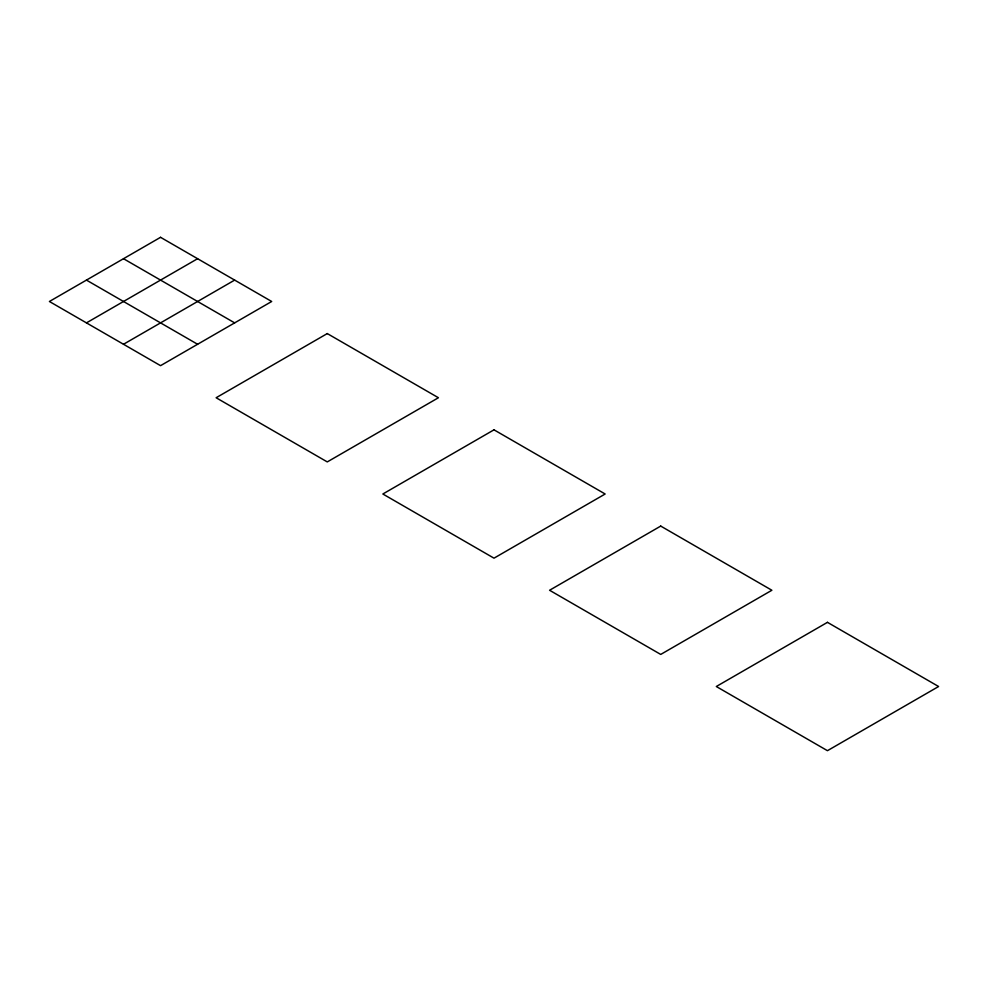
<?xml version="1.0" encoding="UTF-8"?>
<svg xmlns="http://www.w3.org/2000/svg" width="988" height="988" viewBox="0 0 988 988"><rect width="100%" height="100%" fill="white"/><g stroke="black" fill="none" stroke-linecap="round" stroke-linejoin="round"><path stroke-width="1.48" d="M86.45 322.878L197.6 258.708M123.5 344.269L234.65 280.098M123.5 258.708L234.65 322.878M86.45 280.098L197.6 344.269M160.55 237.318L49.4 301.488L160.55 365.659L271.7 301.488L160.55 237.318M327.275 333.574L216.125 397.744L327.275 461.915L438.425 397.744L327.275 333.574M494 429.829L382.85 494L494 558.171L605.15 494L494 429.829M660.725 526.085L549.575 590.256L660.725 654.427L771.875 590.256L660.725 526.085M827.45 622.341L716.3 686.512L827.45 750.682L938.6 686.512L827.45 622.341"/></g></svg>
